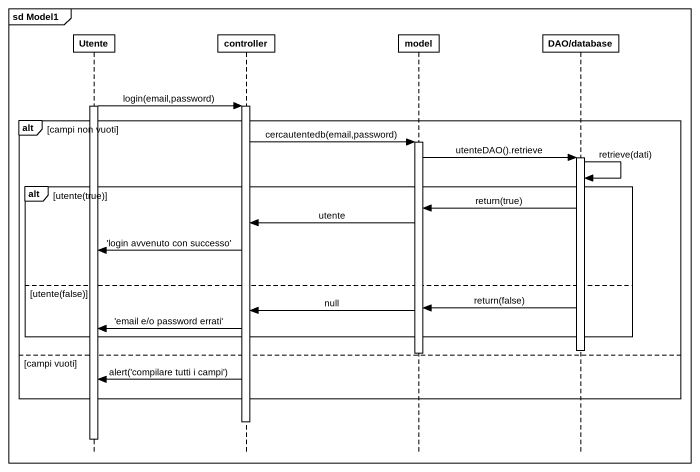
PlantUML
@startuml
mainframe sd Model1
hide footbox
participant Utente
participant controller
participant model
participant "DAO/database" as DAO_database

activate Utente
Utente -> controller : login(email,password)
activate controller
alt campi non vuoti
  controller -> model : cercautentedb(email,password)
  activate model
  model -> DAO_database : utenteDAO().retrieve
  activate DAO_database
  DAO_database -> DAO_database : retrieve(dati)
  alt utente(true)
    DAO_database -> model : return(true)
    model -> controller : utente
    controller -> Utente : 'login avvenuto con successo'
  else utente(false)
    DAO_database -> model : return(false)
    model -> controller : null
    controller -> Utente : 'email e/o password errati'
  end
  deactivate DAO_database
  deactivate model
else campi vuoti
  controller -> Utente : alert('compilare tutti i campi')
end
deactivate controller
deactivate Utente
@enduml
